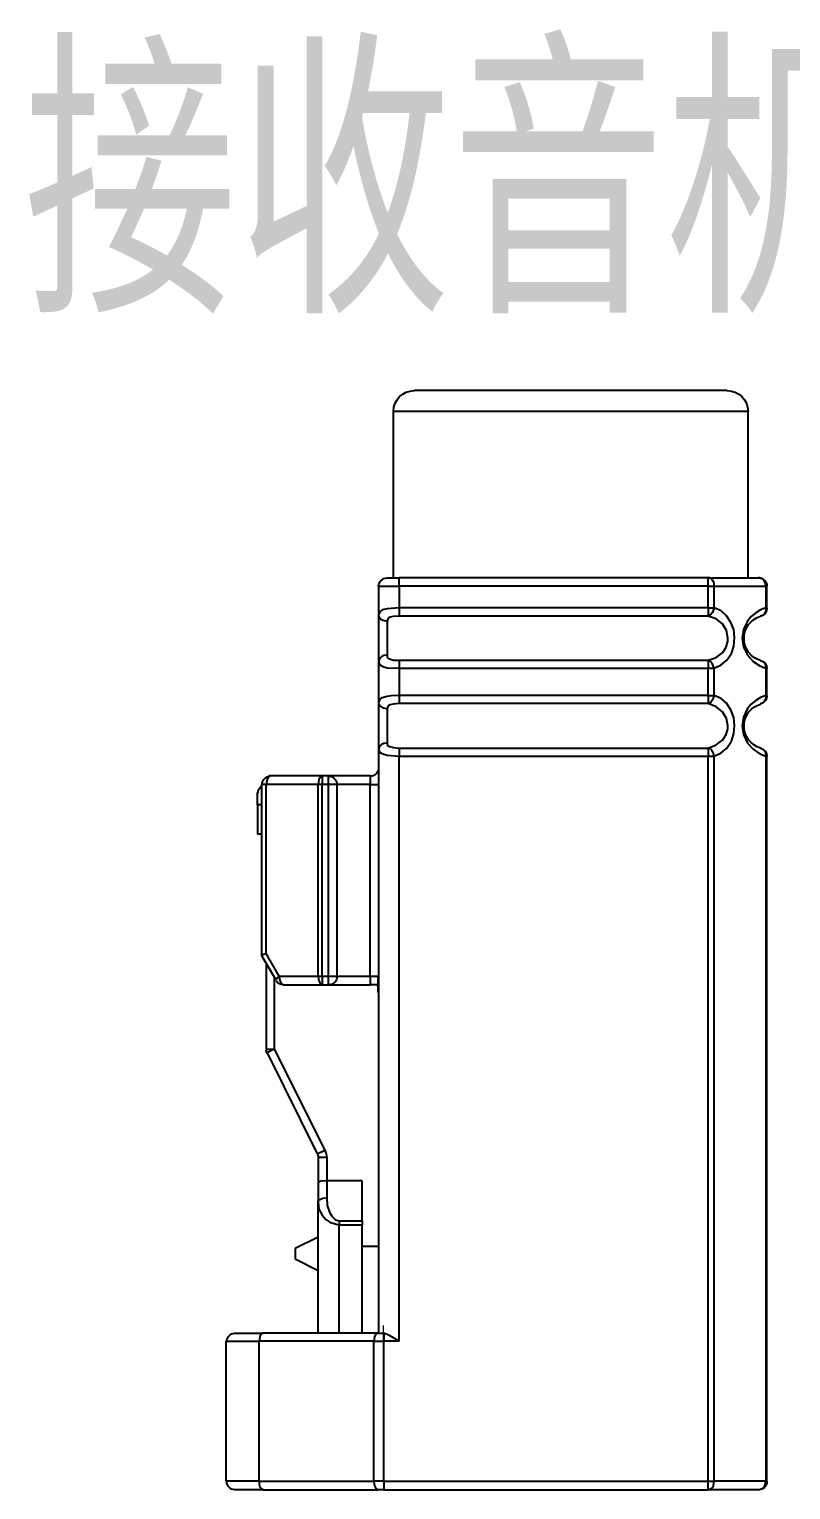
# Model space of a CAD drawing. Header units: inches. Extents: x 47316 to 59086, y 3141 to 11743.
# Drawn here: x 53629.23 to 53646.22, y 8530.03 to 8562.59 of the extents above; entities that cross this region are included whole.
import ezdxf

# ---------------------------------------------------------------- set-up
doc = ezdxf.new("R2010")
doc.units = ezdxf.units.IN
doc.header["$MEASUREMENT"] = 0
doc.layers.add('___SHELL', color=7, linetype='Continuous')
doc.styles.add('MtX_FangSong_GB2312', font='')
doc.styles.get('MtX_FangSong_GB2312').set_extended_font_data('FangSong_GB2312')

msp = doc.modelspace()

# ---------------------------------------------------------------- hatches: boundary and pattern name
at = {"layer": '___SHELL', "lineweight": -2}
h = msp.add_hatch(color=0, dxfattribs=at)
h.dxf.hatch_style = 2
h.paths.add_polyline_path([(53645.673, 8550.113), (53645.673, 8550.243), (53645.663, 8550.243), (53645.663, 8550.113)])
h = msp.add_hatch(color=0, dxfattribs=at)
h.dxf.hatch_style = 2
h.paths.add_polyline_path([(53645.673, 8549.624), (53645.673, 8549.754), (53645.663, 8549.754), (53645.663, 8549.624)])
h = msp.add_hatch(color=0, dxfattribs=at)
h.dxf.hatch_style = 2
h.paths.add_polyline_path([(53645.673, 8548.282), (53645.673, 8548.412), (53645.663, 8548.412), (53645.663, 8548.282)])
h = msp.add_hatch(color=0, dxfattribs=at)
h.dxf.hatch_style = 2
h.paths.add_polyline_path([(53645.673, 8547.674), (53645.673, 8547.804), (53645.663, 8547.804), (53645.663, 8547.674)])
h = msp.add_hatch(color=0, dxfattribs=at)
h.dxf.hatch_style = 2
h.paths.add_polyline_path([(53645.673, 8546.322), (53645.673, 8546.452), (53645.663, 8546.452), (53645.663, 8546.322)])
h = msp.add_hatch(color=0, dxfattribs=at)
h.dxf.hatch_style = 2
h.paths.add_polyline_path([(53637.014, 8541.113), (53637.014, 8541.463), (53636.985, 8541.463), (53636.985, 8541.113)])
h = msp.add_hatch(color=0, dxfattribs=at)
h.dxf.hatch_style = 2
h.paths.add_polyline_path([(53637.143, 8533.343), (53637.143, 8533.693), (53637.114, 8533.693), (53637.114, 8533.343)])
h = msp.add_hatch(color=0, dxfattribs=at)
h.dxf.hatch_style = 2
h.paths.add_polyline_path([(53645.663, 8530.283), (53645.663, 8530.153), (53645.673, 8530.153), (53645.673, 8530.283)])

# ---------------------------------------------------------------- linework, layer by layer
at = {"layer": '___SHELL', "color": 0, "lineweight": -2}
for p, q in [((53637.815, 8554.547), (53641.305, 8554.547)), ((53641.305, 8554.547), (53641.345, 8554.547)), ((53641.345, 8554.547), (53644.792, 8554.547)), ((53637.355, 8554.076), (53641.305, 8554.076)), ((53637.355, 8550.358), (53637.355, 8554.076)), ((53641.305, 8554.076), (53641.353, 8554.076)), ((53641.353, 8554.076), (53645.263, 8554.076)), ((53645.263, 8550.358), (53645.263, 8554.076)), ((53637.215, 8550.358), (53637.485, 8550.358)), ((53637.355, 8550.358), (53637.395, 8550.358)), ((53637.485, 8550.178), (53637.485, 8550.369)), ((53644.374, 8550.358), (53637.485, 8550.358)), ((53644.433, 8550.348), (53644.374, 8550.369)), ((53644.374, 8550.178), (53644.374, 8550.369)), ((53644.374, 8550.358), (53645.494, 8550.358)), ((53644.472, 8550.308), (53644.433, 8550.348)), ((53645.583, 8550.337), (53645.494, 8550.369)), ((53645.623, 8550.298), (53645.583, 8550.337)), ((53637.024, 8550.178), (53637.024, 8549.538)), ((53637.024, 8550.178), (53637.485, 8550.178)), ((53644.374, 8550.178), (53637.485, 8550.178)), ((53637.485, 8550.178), (53637.485, 8549.689)), ((53644.374, 8549.689), (53644.374, 8550.178)), ((53644.374, 8550.178), (53644.504, 8550.178)), ((53644.504, 8550.247), (53644.472, 8550.308)), ((53644.504, 8550.178), (53644.504, 8550.247)), ((53644.504, 8549.689), (53644.504, 8550.178)), ((53644.504, 8550.178), (53645.663, 8550.178)), ((53645.652, 8550.237), (53645.623, 8550.298)), ((53645.663, 8550.178), (53645.652, 8550.237)), ((53645.663, 8550.178), (53645.663, 8549.689)), ((53645.673, 8550.178), (53645.673, 8549.689)), ((53637.215, 8549.668), (53637.104, 8549.647)), ((53637.305, 8549.678), (53637.215, 8549.668)), ((53637.485, 8549.689), (53637.305, 8549.678)), ((53644.374, 8549.689), (53637.485, 8549.689)), ((53637.485, 8549.689), (53637.485, 8549.506)), ((53644.374, 8549.689), (53644.504, 8549.689)), ((53644.374, 8549.689), (53644.374, 8549.506)), ((53644.504, 8549.689), (53644.472, 8549.588)), ((53644.663, 8549.628), (53644.504, 8549.689)), ((53645.663, 8549.689), (53645.544, 8549.647)), ((53637.053, 8549.607), (53637.024, 8549.538)), ((53637.024, 8549.538), (53637.024, 8548.498)), ((53637.024, 8549.538), (53637.024, 8549.517)), ((53637.024, 8549.517), (53637.035, 8549.488)), ((53637.035, 8549.488), (53637.064, 8549.448)), ((53637.104, 8549.647), (53637.053, 8549.607)), ((53637.064, 8549.448), (53637.114, 8549.416)), ((53637.114, 8549.416), (53637.215, 8549.398)), ((53637.225, 8549.438), (53637.215, 8549.398)), ((53637.215, 8549.398), (53637.215, 8549.017)), ((53637.233, 8549.459), (53637.225, 8549.438)), ((53637.284, 8549.488), (53637.233, 8549.459)), ((53637.344, 8549.498), (53637.284, 8549.488)), ((53637.485, 8549.506), (53637.344, 8549.498)), ((53644.374, 8549.506), (53637.485, 8549.506)), ((53644.425, 8549.538), (53644.374, 8549.506)), ((53644.554, 8549.448), (53644.374, 8549.506)), ((53644.472, 8549.588), (53644.425, 8549.538)), ((53644.694, 8549.337), (53644.554, 8549.448)), ((53644.784, 8549.517), (53644.663, 8549.628)), ((53644.882, 8549.369), (53644.784, 8549.517)), ((53644.943, 8549.207), (53644.882, 8549.369)), ((53645.253, 8549.398), (53645.163, 8549.218)), ((53645.335, 8549.498), (53645.253, 8549.398)), ((53645.433, 8549.578), (53645.335, 8549.498)), ((53645.544, 8549.647), (53645.433, 8549.578)), ((53637.215, 8549.017), (53637.215, 8548.639)), ((53644.784, 8549.189), (53644.694, 8549.337)), ((53644.814, 8549.017), (53644.784, 8549.189)), ((53644.814, 8548.948), (53644.814, 8549.017)), ((53644.964, 8549.028), (53644.943, 8549.207)), ((53644.943, 8548.837), (53644.964, 8549.028)), ((53645.163, 8549.218), (53645.134, 8549.017)), ((53645.134, 8549.017), (53645.163, 8548.818)), ((53644.554, 8548.588), (53644.702, 8548.697)), ((53644.702, 8548.697), (53644.774, 8548.818)), ((53644.774, 8548.818), (53644.814, 8548.948)), ((53644.893, 8548.678), (53644.943, 8548.837)), ((53645.163, 8548.818), (53645.253, 8548.639)), ((53637.045, 8548.557), (53637.024, 8548.498)), ((53637.024, 8548.498), (53637.024, 8547.578)), ((53637.024, 8548.498), (53637.045, 8548.427)), ((53637.085, 8548.599), (53637.045, 8548.557)), ((53637.045, 8548.427), (53637.114, 8548.387)), ((53637.143, 8548.628), (53637.085, 8548.599)), ((53637.114, 8548.387), (53637.215, 8548.358)), ((53637.215, 8548.639), (53637.143, 8548.628)), ((53637.215, 8548.639), (53637.215, 8548.599)), ((53637.215, 8548.599), (53637.233, 8548.567)), ((53637.233, 8548.567), (53637.265, 8548.557)), ((53637.265, 8548.557), (53637.355, 8548.527)), ((53637.355, 8548.527), (53637.485, 8548.527)), ((53637.485, 8548.527), (53644.374, 8548.527)), ((53637.485, 8548.527), (53637.485, 8548.347)), ((53644.374, 8548.527), (53644.554, 8548.588)), ((53644.425, 8548.498), (53644.374, 8548.527)), ((53644.374, 8548.527), (53644.374, 8548.347)), ((53644.472, 8548.437), (53644.425, 8548.498)), ((53644.504, 8548.347), (53644.472, 8548.437)), ((53644.504, 8548.347), (53644.663, 8548.419)), ((53644.663, 8548.419), (53644.792, 8548.527)), ((53644.792, 8548.527), (53644.893, 8548.678)), ((53645.253, 8548.639), (53645.374, 8548.498)), ((53645.374, 8548.498), (53645.523, 8548.398)), ((53645.523, 8548.398), (53645.663, 8548.347)), ((53637.215, 8548.358), (53637.485, 8548.347)), ((53637.485, 8548.347), (53637.485, 8547.739)), ((53637.485, 8548.347), (53644.374, 8548.347)), ((53644.374, 8547.739), (53644.374, 8548.347)), ((53644.374, 8548.347), (53644.504, 8548.347)), ((53644.504, 8547.739), (53644.504, 8548.347)), ((53645.663, 8548.347), (53645.663, 8547.739)), ((53645.673, 8548.347), (53645.673, 8547.739)), ((53637.215, 8547.718), (53637.104, 8547.689)), ((53637.305, 8547.728), (53637.215, 8547.718)), ((53637.485, 8547.739), (53637.305, 8547.728)), ((53644.374, 8547.739), (53637.485, 8547.739)), ((53637.485, 8547.739), (53637.485, 8547.556)), ((53644.374, 8547.739), (53644.504, 8547.739)), ((53644.374, 8547.739), (53644.374, 8547.556)), ((53644.504, 8547.739), (53644.472, 8547.638)), ((53644.663, 8547.668), (53644.504, 8547.739)), ((53645.663, 8547.739), (53645.544, 8547.697)), ((53637.053, 8547.657), (53637.024, 8547.578)), ((53637.024, 8547.578), (53637.024, 8546.538)), ((53637.024, 8547.578), (53637.024, 8547.556)), ((53637.024, 8547.556), (53637.035, 8547.538)), ((53637.035, 8547.538), (53637.064, 8547.498)), ((53637.104, 8547.689), (53637.053, 8547.657)), ((53637.064, 8547.498), (53637.114, 8547.466)), ((53637.114, 8547.466), (53637.215, 8547.448)), ((53637.225, 8547.488), (53637.215, 8547.448)), ((53637.215, 8547.448), (53637.215, 8547.059)), ((53637.233, 8547.509), (53637.225, 8547.488)), ((53637.284, 8547.527), (53637.233, 8547.509)), ((53637.344, 8547.548), (53637.284, 8547.527)), ((53637.485, 8547.556), (53637.344, 8547.548)), ((53644.374, 8547.556), (53637.485, 8547.556)), ((53644.425, 8547.578), (53644.374, 8547.556)), ((53644.554, 8547.488), (53644.374, 8547.556)), ((53644.472, 8547.638), (53644.425, 8547.578)), ((53644.694, 8547.377), (53644.554, 8547.488)), ((53644.784, 8547.567), (53644.663, 8547.668)), ((53644.882, 8547.419), (53644.784, 8547.567)), ((53644.943, 8547.247), (53644.882, 8547.419)), ((53645.253, 8547.448), (53645.163, 8547.257)), ((53645.335, 8547.548), (53645.253, 8547.448)), ((53645.433, 8547.628), (53645.335, 8547.548)), ((53645.544, 8547.697), (53645.433, 8547.628)), ((53637.215, 8547.059), (53637.215, 8546.678)), ((53644.784, 8547.228), (53644.694, 8547.377)), ((53644.814, 8547.059), (53644.784, 8547.228)), ((53644.814, 8546.998), (53644.814, 8547.059)), ((53644.964, 8547.067), (53644.943, 8547.247)), ((53644.943, 8546.887), (53644.964, 8547.067)), ((53645.163, 8547.257), (53645.134, 8547.059)), ((53645.134, 8547.059), (53645.163, 8546.869)), ((53644.554, 8546.638), (53644.702, 8546.747)), ((53644.702, 8546.747), (53644.774, 8546.869)), ((53644.774, 8546.869), (53644.814, 8546.998)), ((53644.893, 8546.718), (53644.943, 8546.887)), ((53645.163, 8546.869), (53645.253, 8546.678)), ((53637.045, 8546.607), (53637.024, 8546.538)), ((53637.024, 8546.538), (53637.024, 8533.518)), ((53637.024, 8546.538), (53637.045, 8546.477)), ((53637.085, 8546.649), (53637.045, 8546.607)), ((53637.045, 8546.477), (53637.114, 8546.437)), ((53637.143, 8546.667), (53637.085, 8546.649)), ((53637.114, 8546.437), (53637.215, 8546.408)), ((53637.215, 8546.678), (53637.143, 8546.667)), ((53637.215, 8546.678), (53637.215, 8546.649)), ((53637.215, 8546.649), (53637.233, 8546.617)), ((53637.215, 8546.408), (53637.485, 8546.387)), ((53637.233, 8546.617), (53637.265, 8546.599)), ((53637.265, 8546.599), (53637.355, 8546.577)), ((53637.355, 8546.577), (53637.485, 8546.567)), ((53637.485, 8546.567), (53637.485, 8546.387)), ((53637.485, 8546.567), (53644.374, 8546.567)), ((53644.374, 8546.567), (53644.554, 8546.638)), ((53644.374, 8546.567), (53644.374, 8546.387)), ((53644.425, 8546.548), (53644.374, 8546.567)), ((53644.464, 8546.509), (53644.425, 8546.548)), ((53644.493, 8546.448), (53644.464, 8546.509)), ((53644.504, 8546.387), (53644.493, 8546.448)), ((53644.504, 8546.387), (53644.663, 8546.458)), ((53644.663, 8546.458), (53644.792, 8546.567)), ((53644.792, 8546.567), (53644.893, 8546.718)), ((53645.253, 8546.678), (53645.374, 8546.538)), ((53645.374, 8546.538), (53645.523, 8546.437)), ((53645.523, 8546.437), (53645.663, 8546.387)), ((53637.485, 8533.338), (53637.485, 8546.387)), ((53637.485, 8546.387), (53644.374, 8546.387)), ((53644.374, 8530.218), (53644.374, 8546.387)), ((53644.374, 8546.387), (53644.504, 8546.387)), ((53644.504, 8530.218), (53644.504, 8546.387)), ((53645.663, 8546.387), (53645.663, 8530.218)), ((53645.673, 8546.387), (53645.673, 8530.218)), ((53634.415, 8541.937), (53634.415, 8545.757)), ((53634.455, 8545.757), (53634.415, 8545.757)), ((53634.513, 8545.757), (53634.455, 8545.757)), ((53634.534, 8545.868), (53634.513, 8545.757)), ((53634.513, 8541.987), (53634.513, 8545.757)), ((53635.675, 8545.757), (53634.513, 8545.757)), ((53634.556, 8545.919), (53634.534, 8545.868)), ((53634.574, 8545.937), (53634.556, 8545.919)), ((53634.585, 8545.948), (53634.574, 8545.937)), ((53634.603, 8545.948), (53634.585, 8545.948)), ((53635.765, 8545.948), (53634.603, 8545.948)), ((53635.693, 8545.868), (53635.675, 8545.757)), ((53635.675, 8541.479), (53635.675, 8545.757)), ((53635.736, 8545.757), (53635.675, 8545.757)), ((53635.725, 8545.919), (53635.693, 8545.868)), ((53635.736, 8545.937), (53635.725, 8545.919)), ((53635.754, 8545.948), (53635.736, 8545.937)), ((53635.765, 8545.757), (53635.736, 8545.757)), ((53635.765, 8545.948), (53635.754, 8545.948)), ((53635.905, 8545.948), (53635.765, 8545.948)), ((53635.765, 8545.948), (53635.765, 8545.757)), ((53635.765, 8541.479), (53635.765, 8545.757)), ((53635.905, 8545.757), (53635.765, 8545.757)), ((53636.834, 8545.948), (53635.905, 8545.948)), ((53635.905, 8545.757), (53635.905, 8545.948)), ((53635.905, 8541.479), (53635.905, 8545.757)), ((53636.096, 8545.757), (53635.905, 8545.757)), ((53636.096, 8541.479), (53636.096, 8545.757)), ((53636.834, 8545.757), (53636.096, 8545.757)), ((53636.834, 8545.948), (53636.834, 8545.757)), ((53636.834, 8545.757), (53637.024, 8545.757)), ((53636.834, 8541.479), (53636.834, 8545.757)), ((53634.325, 8545.297), (53634.325, 8545.577)), ((53634.325, 8545.297), (53634.325, 8544.649)), ((53634.415, 8545.297), (53634.325, 8545.297)), ((53634.415, 8544.649), (53634.325, 8544.649)), ((53634.423, 8541.947), (53634.415, 8541.937)), ((53634.736, 8541.389), (53634.415, 8541.937)), ((53634.445, 8541.958), (53634.423, 8541.947)), ((53634.513, 8541.987), (53634.445, 8541.958)), ((53634.804, 8541.479), (53634.513, 8541.987)), ((53634.513, 8541.778), (53634.513, 8539.849)), ((53634.696, 8541.458), (53634.696, 8539.849)), ((53634.744, 8541.429), (53634.736, 8541.397)), ((53634.804, 8541.479), (53634.744, 8541.429)), ((53634.804, 8541.479), (53634.815, 8541.408)), ((53634.804, 8541.479), (53635.675, 8541.479)), ((53634.815, 8541.408), (53634.833, 8541.347)), ((53634.833, 8541.347), (53634.865, 8541.307)), ((53634.865, 8541.307), (53634.894, 8541.288)), ((53634.894, 8541.288), (53635.765, 8541.288)), ((53635.675, 8541.479), (53635.685, 8541.408)), ((53635.675, 8541.479), (53635.765, 8541.479)), ((53635.685, 8541.408), (53635.704, 8541.347)), ((53635.704, 8541.347), (53635.736, 8541.307)), ((53635.736, 8541.307), (53635.765, 8541.288)), ((53635.765, 8541.479), (53635.905, 8541.479)), ((53635.765, 8541.479), (53635.765, 8541.288)), ((53635.765, 8541.288), (53635.905, 8541.288)), ((53635.905, 8541.288), (53635.905, 8541.479)), ((53635.905, 8541.479), (53636.096, 8541.479)), ((53635.905, 8541.288), (53636.834, 8541.288)), ((53636.096, 8541.479), (53636.834, 8541.479)), ((53636.834, 8541.479), (53636.834, 8541.347)), ((53636.834, 8541.479), (53637.024, 8541.479)), ((53636.834, 8541.347), (53636.834, 8541.288)), ((53636.985, 8541.288), (53636.834, 8541.288)), ((53637.024, 8541.159), (53637.003, 8541.288)), ((53637.014, 8541.257), (53637.014, 8541.288)), ((53637.024, 8541.159), (53637.014, 8541.257)), ((53634.513, 8539.849), (53634.696, 8539.849)), ((53634.696, 8539.849), (53634.534, 8539.767)), ((53634.534, 8539.767), (53635.654, 8537.518)), ((53634.696, 8539.849), (53635.826, 8537.598)), ((53635.654, 8537.518), (53635.826, 8537.598)), ((53635.865, 8537.439), (53635.675, 8537.439)), ((53635.675, 8537.439), (53635.675, 8536.867)), ((53635.865, 8537.439), (53635.865, 8536.917)), ((53635.693, 8536.888), (53635.675, 8536.878)), ((53635.675, 8536.878), (53635.675, 8536.867)), ((53635.675, 8536.867), (53635.675, 8536.449)), ((53635.736, 8536.907), (53635.693, 8536.888)), ((53635.865, 8536.917), (53635.736, 8536.907)), ((53636.654, 8536.917), (53635.865, 8536.917)), ((53635.865, 8536.917), (53635.865, 8536.539)), ((53636.654, 8536.028), (53636.654, 8536.917)), ((53635.675, 8536.468), (53635.715, 8536.497)), ((53635.675, 8536.449), (53635.675, 8536.468)), ((53635.675, 8533.518), (53635.675, 8536.449)), ((53635.675, 8536.449), (53635.693, 8536.288)), ((53635.715, 8536.497), (53635.775, 8536.529)), ((53635.775, 8536.529), (53635.865, 8536.539)), ((53635.865, 8536.539), (53635.873, 8536.367)), ((53635.873, 8536.367), (53635.924, 8536.219)), ((53635.693, 8536.288), (53635.765, 8536.148)), ((53635.765, 8536.148), (53635.844, 8536.058)), ((53635.844, 8536.058), (53635.934, 8535.997)), ((53635.924, 8536.219), (53635.984, 8536.118)), ((53635.934, 8535.997), (53636.074, 8535.949)), ((53635.984, 8536.118), (53636.064, 8536.047)), ((53636.064, 8536.047), (53636.143, 8536.028)), ((53636.143, 8536.028), (53636.654, 8536.028)), ((53636.143, 8536.028), (53636.143, 8535.939)), ((53636.654, 8536.028), (53636.654, 8535.939)), ((53636.074, 8535.949), (53636.143, 8535.939)), ((53636.143, 8533.518), (53636.143, 8535.939)), ((53636.143, 8535.939), (53636.654, 8535.939)), ((53636.654, 8533.518), (53636.654, 8535.939)), ((53635.675, 8535.658), (53635.164, 8535.407)), ((53635.164, 8535.407), (53635.164, 8535.179)), ((53636.654, 8535.457), (53637.024, 8535.457)), ((53635.164, 8535.179), (53635.675, 8534.917)), ((53633.815, 8533.518), (53634.445, 8533.518)), ((53634.376, 8533.449), (53634.355, 8533.338)), ((53634.394, 8533.499), (53634.376, 8533.449)), ((53634.415, 8533.507), (53634.394, 8533.499)), ((53634.423, 8533.518), (53634.415, 8533.507)), ((53634.445, 8533.518), (53634.423, 8533.518)), ((53637.003, 8533.518), (53634.445, 8533.518)), ((53636.934, 8533.449), (53636.913, 8533.338)), ((53636.963, 8533.499), (53636.934, 8533.449)), ((53636.974, 8533.507), (53636.963, 8533.499)), ((53637.003, 8533.518), (53636.974, 8533.507)), ((53637.003, 8533.518), (53637.114, 8533.518)), ((53637.143, 8533.518), (53637.143, 8533.338)), ((53637.265, 8533.467), (53637.143, 8533.518)), ((53637.485, 8533.338), (53637.265, 8533.467)), ((53633.624, 8530.218), (53633.624, 8533.338)), ((53633.624, 8533.338), (53634.355, 8533.338)), ((53634.355, 8530.218), (53634.355, 8533.338)), ((53636.913, 8533.338), (53634.355, 8533.338)), ((53636.913, 8530.218), (53636.913, 8533.338)), ((53636.913, 8533.338), (53637.143, 8533.338)), ((53637.143, 8530.218), (53637.143, 8533.338)), ((53637.485, 8533.338), (53637.143, 8533.338)), ((53634.355, 8530.218), (53633.624, 8530.218)), ((53634.355, 8530.218), (53634.355, 8530.149)), ((53634.355, 8530.218), (53636.913, 8530.218)), ((53634.355, 8530.149), (53634.376, 8530.089)), ((53636.913, 8530.218), (53636.924, 8530.149)), ((53637.143, 8530.218), (53636.913, 8530.218)), ((53636.924, 8530.149), (53636.945, 8530.089)), ((53637.143, 8530.218), (53637.143, 8530.028)), ((53637.143, 8530.218), (53644.374, 8530.218)), ((53644.374, 8530.028), (53644.374, 8530.218)), ((53644.374, 8530.218), (53644.504, 8530.218)), ((53644.493, 8530.118), (53644.504, 8530.218)), ((53645.663, 8530.218), (53644.504, 8530.218)), ((53645.634, 8530.118), (53645.663, 8530.218)), ((53634.445, 8530.028), (53633.815, 8530.028)), ((53634.376, 8530.089), (53634.394, 8530.067)), ((53634.394, 8530.067), (53634.445, 8530.028)), ((53634.445, 8530.028), (53637.003, 8530.028)), ((53636.945, 8530.089), (53636.974, 8530.049)), ((53636.974, 8530.049), (53637.003, 8530.028)), ((53637.143, 8530.028), (53637.003, 8530.028)), ((53637.143, 8530.028), (53644.374, 8530.028)), ((53644.374, 8530.028), (53644.393, 8530.038)), ((53645.494, 8530.028), (53644.374, 8530.028)), ((53644.393, 8530.038), (53644.414, 8530.038)), ((53644.414, 8530.038), (53644.454, 8530.067)), ((53644.454, 8530.067), (53644.493, 8530.118)), ((53645.494, 8530.028), (53645.544, 8530.038)), ((53645.544, 8530.038), (53645.594, 8530.067)), ((53645.594, 8530.067), (53645.634, 8530.118))]:
    msp.add_line(p, q, dxfattribs=at)
for points, knots in [([(53637.352, 8554.076), (53637.355, 8554.33), (53637.564, 8554.536), (53637.818, 8554.536), (53637.826, 8554.536), (53637.829, 8554.536), (53637.823, 8554.536)], [0, 0, 0, 0, 1, 1, 1, 2, 2, 2, 2]), ([(53644.792, 8554.536), (53644.787, 8554.536), (53644.79, 8554.536), (53644.798, 8554.536), (53645.052, 8554.536), (53645.261, 8554.33), (53645.263, 8554.076)], [0, 0, 0, 0, 1, 1, 1, 2, 2, 2, 2]), ([(53645.494, 8550.358), (53645.494, 8550.358), (53645.496, 8550.358), (53645.499, 8550.358), (53645.599, 8550.358), (53645.681, 8550.279), (53645.684, 8550.178)], [0, 0, 0, 0, 1, 1, 1, 2, 2, 2, 2]), ([(53645.684, 8549.689), (53645.684, 8549.689), (53645.684, 8549.686), (53645.684, 8549.684), (53645.684, 8549.599), (53645.626, 8549.525), (53645.544, 8549.504)], [0, 0, 0, 0, 1, 1, 1, 2, 2, 2, 2]), ([(53645.663, 8549.689), (53645.663, 8549.681), (53645.663, 8549.676), (53645.663, 8549.668), (53645.663, 8549.612), (53645.636, 8549.559), (53645.594, 8549.528)], [0, 0, 0, 0, 1, 1, 1, 2, 2, 2, 2]), ([(53645.544, 8548.517), (53645.324, 8548.578), (53645.173, 8548.781), (53645.173, 8549.012), (53645.173, 8549.242), (53645.324, 8549.446), (53645.544, 8549.506)], [0, 0, 0, 0, 1, 1, 1, 2, 2, 2, 2]), ([(53645.544, 8548.52), (53645.615, 8548.498), (53645.663, 8548.432), (53645.663, 8548.358), (53645.663, 8548.35), (53645.663, 8548.345), (53645.663, 8548.34)], [0, 0, 0, 0, 1, 1, 1, 2, 2, 2, 2]), ([(53645.663, 8547.728), (53645.663, 8547.726), (53645.663, 8547.72), (53645.663, 8547.718), (53645.663, 8547.662), (53645.636, 8547.609), (53645.594, 8547.578)], [0, 0, 0, 0, 1, 1, 1, 2, 2, 2, 2]), ([(53645.544, 8546.564), (53645.324, 8546.628), (53645.173, 8546.829), (53645.173, 8547.056), (53645.173, 8547.284), (53645.324, 8547.485), (53645.544, 8547.548)], [0, 0, 0, 0, 1, 1, 1, 2, 2, 2, 2]), ([(53645.544, 8546.569), (53645.615, 8546.546), (53645.663, 8546.48), (53645.663, 8546.403), (53645.663, 8546.398), (53645.663, 8546.392), (53645.663, 8546.387)], [0, 0, 0, 0, 1, 1, 1, 2, 2, 2, 2]), ([(53634.905, 8541.288), (53634.905, 8541.288), (53634.902, 8541.288), (53634.9, 8541.288), (53634.836, 8541.288), (53634.775, 8541.323), (53634.741, 8541.376)], [0, 0, 0, 0, 1, 1, 1, 2, 2, 2, 2]), ([(53645.684, 8530.218), (53645.684, 8530.218), (53645.684, 8530.216), (53645.684, 8530.213), (53645.684, 8530.11), (53645.602, 8530.028), (53645.499, 8530.028), (53645.496, 8530.028), (53645.494, 8530.028), (53645.494, 8530.028)], [0, 0, 0, 0, 1, 1, 1, 2, 2, 2, 3, 3, 3, 3])]:
    msp.add_open_spline(points, degree=3, knots=knots, dxfattribs=at)
for points in [[(53637.024, 8550.178), (53637.027, 8550.279), (53637.112, 8550.358), (53637.215, 8550.358)], [(53645.591, 8549.528), (53645.576, 8549.514), (53645.56, 8549.506), (53645.544, 8549.501)], [(53645.544, 8548.522), (53645.626, 8548.501), (53645.684, 8548.427), (53645.684, 8548.342)], [(53645.684, 8548.342), (53645.684, 8548.34), (53645.684, 8548.337), (53645.684, 8548.337)], [(53645.684, 8547.728), (53645.681, 8547.646), (53645.623, 8547.572), (53645.544, 8547.554)], [(53645.591, 8547.575), (53645.576, 8547.564), (53645.56, 8547.556), (53645.541, 8547.551)], [(53645.544, 8546.562), (53645.623, 8546.543), (53645.681, 8546.469), (53645.684, 8546.387)], [(53637.024, 8546.128), (53637.024, 8546.024), (53636.945, 8545.94), (53636.844, 8545.937)], [(53634.423, 8545.757), (53634.426, 8545.855), (53634.505, 8545.934), (53634.603, 8545.937)], [(53635.916, 8545.937), (53636.014, 8545.934), (53636.093, 8545.855), (53636.096, 8545.757)], [(53634.333, 8545.567), (53634.333, 8545.633), (53634.368, 8545.694), (53634.423, 8545.728)], [(53634.333, 8545.567), (53634.333, 8545.567), (53634.333, 8545.567), (53634.333, 8545.567)], [(53636.096, 8541.474), (53636.096, 8541.373), (53636.016, 8541.291), (53635.916, 8541.288)], [(53636.096, 8541.479), (53636.096, 8541.479), (53636.096, 8541.476), (53636.096, 8541.474)], [(53634.534, 8539.759), (53634.521, 8539.783), (53634.513, 8539.812), (53634.513, 8539.838)], [(53635.659, 8537.505), (53635.67, 8537.481), (53635.675, 8537.455), (53635.675, 8537.428)], [(53635.675, 8537.428), (53635.675, 8537.428), (53635.675, 8537.428), (53635.675, 8537.428)], [(53635.823, 8537.598), (53635.852, 8537.545), (53635.865, 8537.486), (53635.865, 8537.428)], [(53635.865, 8537.428), (53635.865, 8537.428), (53635.865, 8537.428), (53635.865, 8537.428)], [(53633.635, 8533.332), (53633.635, 8533.433), (53633.714, 8533.515), (53633.815, 8533.518)], [(53633.635, 8533.327), (53633.635, 8533.327), (53633.635, 8533.33), (53633.635, 8533.332)], [(53633.635, 8530.213), (53633.635, 8530.216), (53633.635, 8530.218), (53633.635, 8530.218)], [(53633.815, 8530.028), (53633.714, 8530.03), (53633.635, 8530.112), (53633.635, 8530.213)]]:
    msp.add_open_spline(points, degree=3, dxfattribs=at)

# ---------------------------------------------------------------- texts
at = {"color": 0, "lineweight": -2, "style": 'MtX_FangSong_GB2312', "width": 0.7}
msp.add_text('接收音机成品线', height=5, rotation=360, dxfattribs=at).set_placement((53629.096, 8556.811))

doc.saveas('drawing.dxf')
